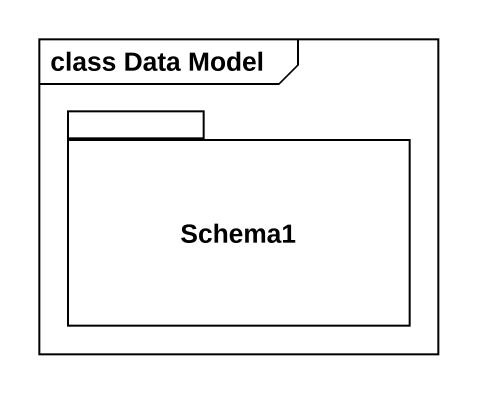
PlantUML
@startuml
mainframe class Data Model
package Schema1 {
}
@enduml
